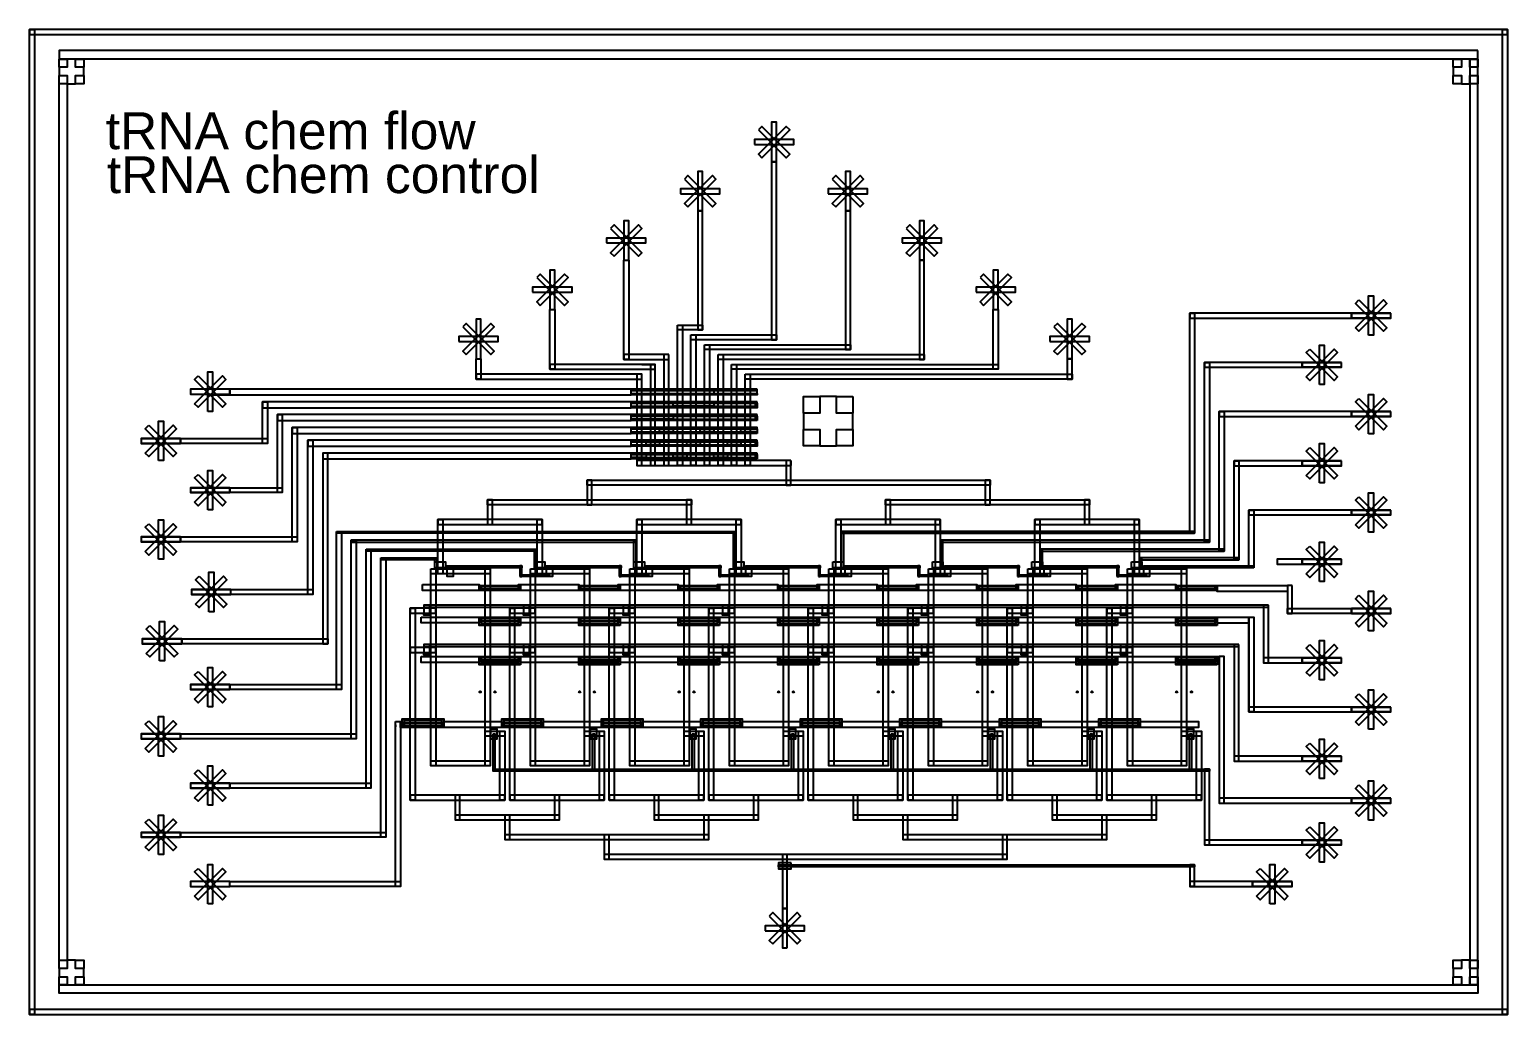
# Model space of a CAD drawing. Header units: millimetres. Extents: x -31993 to 32007, y -21958 to 22042.
# Drawn here: x 2007 to 32007, y 2042 to 22042 of the extents above; entities that cross this region are included whole.
import ezdxf

# ---------------------------------------------------------------- set-up
doc = ezdxf.new("R2010")
doc.units = ezdxf.units.MM
doc.layers.add('Control', color=1, linetype='Continuous')
doc.layers.add('flow', color=150, linetype='Continuous')
doc.styles.get("Standard").update_dxf_attribs({"font": 'arial.ttf'})

msp = doc.modelspace()

# ---------------------------------------------------------------- linework, layer by layer
at = {"layer": 'Control'}
for p, q in [((2007, 22042), (2107, 22042)), ((32007, 22042), (32007, 21942)), ((28840, 16184), (28840, 16284)), ((28840, 16184), (28840, 16284)), ((28840, 16184), (28840, 16284)), ((28840, 16284), (29640, 16284)), ((29640, 16184), (28840, 16184)), ((27840, 15184), (27840, 15284)), ((27840, 15184), (27840, 15284)), ((27840, 15184), (27840, 15284)), ((27840, 15284), (28640, 15284)), ((28640, 15184), (27840, 15184)), ((6074, 14739), (6074, 14639)), ((28840, 14184), (28840, 14284)), ((28840, 14184), (28840, 14284)), ((28840, 14184), (28840, 14284)), ((28840, 14284), (29640, 14284)), ((29640, 14184), (28840, 14184)), ((4274, 13739), (5074, 13739)), ((5074, 13639), (4274, 13639)), ((5074, 13739), (5074, 13639)), ((5074, 13739), (5074, 13639)), ((27840, 13184), (27840, 13284)), ((27840, 13184), (27840, 13284)), ((27840, 13184), (27840, 13284)), ((27840, 13284), (28640, 13284)), ((28640, 13184), (27840, 13184)), ((5274, 12739), (6074, 12739)), ((6074, 12639), (5274, 12639)), ((6074, 12739), (6074, 12639)), ((6074, 12739), (6074, 12639)), ((28840, 12184), (28840, 12284)), ((28840, 12184), (28840, 12284)), ((28840, 12184), (28840, 12284)), ((28840, 12284), (29640, 12284)), ((29640, 12184), (28840, 12184)), ((4274, 11739), (5074, 11739)), ((5074, 11739), (5074, 11639)), ((5074, 11739), (5074, 11639)), ((5074, 11639), (4274, 11639)), ((27840, 11284), (27840, 11184)), ((27840, 11184), (27840, 11284)), ((27840, 11284), (28640, 11284)), ((28640, 11184), (27840, 11184)), ((5296, 10671), (6096, 10671)), ((6096, 10571), (5296, 10571)), ((28840, 10184), (28840, 10284)), ((28840, 10184), (28840, 10284)), ((28840, 10184), (28840, 10284)), ((28840, 10284), (29640, 10284)), ((26758, 9987), (26758, 8184)), ((29640, 10184), (28840, 10184)), ((4296, 9671), (5096, 9671)), ((5096, 9671), (5096, 9571)), ((5096, 9671), (5096, 9571)), ((29290, 9834), (29190, 9834)), ((5096, 9571), (4296, 9571)), ((26158, 9187), (26158, 6334)), ((27840, 9184), (27840, 9284)), ((27840, 9184), (27840, 9284)), ((27840, 9184), (27840, 9284)), ((27840, 9284), (28640, 9284)), ((28640, 9184), (27840, 9184)), ((5274, 8739), (6074, 8739)), ((6074, 8739), (6074, 8639)), ((6074, 8739), (6074, 8639)), ((6074, 8739), (6074, 8639)), ((6074, 8639), (5274, 8639)), ((26758, 8184), (27440, 8184)), ((27440, 8284), (26858, 8284)), ((28840, 8284), (27440, 8284)), ((27440, 8184), (28840, 8184)), ((28840, 8184), (28840, 8284)), ((28840, 8184), (28840, 8284)), ((28840, 8184), (28840, 8284)), ((28840, 8284), (29640, 8284)), ((29640, 8184), (28840, 8184)), ((9437, 7922), (9437, 7882)), ((9537, 7952), (9537, 7912)), ((4274, 7739), (5074, 7739)), ((5074, 7639), (4274, 7639)), ((5074, 7739), (5074, 7639)), ((5074, 7739), (5074, 7639)), ((5074, 7739), (5074, 7639)), ((11494, 7631), (11374, 7631)), ((15475, 7742), (15495, 7742)), ((27840, 7184), (27840, 7284)), ((27840, 7184), (27840, 7284)), ((27840, 7184), (27840, 7284)), ((27840, 7284), (28640, 7284)), ((28640, 7184), (27840, 7184)), ((5274, 6739), (6074, 6739)), ((6074, 6639), (5274, 6639)), ((6074, 6639), (6074, 6739)), ((6074, 6739), (6074, 6639)), ((26158, 6334), (27440, 6334)), ((27440, 6434), (26258, 6434)), ((28840, 6434), (27440, 6434)), ((27440, 6334), (28840, 6334)), ((28840, 6334), (28840, 6434)), ((28840, 6334), (28840, 6434)), ((28840, 6434), (29640, 6434)), ((29640, 6334), (28840, 6334)), ((4274, 5739), (5074, 5739)), ((5074, 5739), (5074, 5639)), ((5074, 5739), (5074, 5639)), ((5074, 5739), (5074, 5639)), ((5074, 5639), (4274, 5639)), ((27840, 5484), (27840, 5584)), ((27840, 5484), (27840, 5584)), ((27840, 5484), (27840, 5584)), ((27840, 5584), (28640, 5584)), ((28640, 5484), (27840, 5484)), ((6074, 4639), (6074, 4739)), ((25658, 4639), (25558, 4639)), ((26834, 4639), (26834, 4739)), ((26834, 4639), (26834, 4739)), ((26834, 4639), (26834, 4739)), ((26834, 4739), (27634, 4739)), ((27634, 4639), (26834, 4639)), ((2007, 2042), (2007, 2142)), ((32007, 2042), (31907, 2042))]:
    msp.add_line(p, q, dxfattribs=at)
for points in [[(2107, 2042), (2007, 2042), (2007, 22042), (2107, 22042)], [(2007, 21942), (32007, 21942), (32007, 22042), (2007, 22042)], [(31907, 22042), (32007, 22042), (32007, 2042), (31907, 2042)], [(2774, 21442), (2774, 21275), (2607, 21275), (2607, 21108), (2774, 21108), (2774, 20942), (2941, 20942), (2941, 21108), (3107, 21108), (3107, 21275), (2941, 21275), (2941, 21442)], [(31407, 21275), (31241, 21275), (31241, 21442), (31074, 21442), (31074, 21275), (30907, 21275), (30907, 21108), (31074, 21108), (31074, 20942), (31241, 20942), (31241, 21108), (31407, 21108)], [(28922, 15987), (29488, 16553), (29558, 16482), (28993, 15916)], [(28993, 16553), (29558, 15987), (29488, 15916), (28922, 16482)], [(29190, 15834), (29190, 16634), (29290, 16634), (29290, 15834)], [(28840, 16284), (25558, 16284), (25558, 16184), (28840, 16184)], [(25558, 16284), (25658, 16284), (25658, 11812), (25558, 11812)], [(29640, 16284), (28840, 16284), (28840, 16184), (29640, 16184)], [(28190, 14834), (28190, 15634), (28290, 15634), (28290, 14834)], [(27922, 14987), (28488, 15553), (28558, 15482), (27993, 14916)], [(27993, 15553), (28558, 14987), (28488, 14916), (27922, 15482)], [(5356, 14442), (5921, 15007), (5992, 14937), (5427, 14371)], [(5427, 15007), (5992, 14442), (5921, 14371), (5356, 14937)], [(5624, 14289), (5624, 15089), (5724, 15089), (5724, 14289)], [(27840, 15284), (25858, 15284), (25858, 15184), (27840, 15184)], [(25858, 15284), (25958, 15284), (25958, 11632), (25858, 11632)], [(28640, 15284), (27840, 15284), (27840, 15184), (28640, 15184)], [(6074, 14739), (5274, 14739), (5274, 14639), (6074, 14639)], [(14222, 14742), (5724, 14742), (5724, 14622), (14222, 14622)], [(16774, 14742), (14222, 14742), (14222, 14712), (16774, 14712)], [(16774, 14712), (15897, 14712), (15897, 14652), (16774, 14652)], [(6737, 14482), (6837, 14482), (6837, 13639), (6737, 13639)], [(14222, 14482), (6737, 14482), (6737, 14362), (14222, 14362)], [(14222, 14652), (16774, 14652), (16774, 14622), (14222, 14622)], [(16774, 14482), (14222, 14482), (14222, 14452), (16774, 14452)], [(15072, 14452), (15897, 14452), (15897, 14392), (15072, 14392)], [(16744, 14452), (16774, 14452), (16774, 14392), (16744, 14392)], [(18385, 13589), (18385, 13922), (18718, 13922), (18718, 14255), (18385, 14255), (18385, 14589), (18051, 14589), (18051, 14255), (17718, 14255), (17718, 13922), (18051, 13922), (18051, 13589)], [(28922, 13987), (29488, 14553), (29558, 14482), (28993, 13916)], [(28993, 14553), (29558, 13987), (29488, 13916), (28922, 14482)], [(29190, 13834), (29190, 14634), (29290, 14634), (29290, 13834)], [(7037, 14222), (7137, 14222), (7137, 12639), (7037, 12639)], [(14222, 14222), (7037, 14222), (7037, 14102), (14222, 14102)], [(14222, 14392), (16774, 14392), (16774, 14362), (14222, 14362)], [(16774, 14222), (14222, 14222), (14222, 14192), (16774, 14192)], [(14222, 14192), (15072, 14192), (15072, 14132), (14222, 14132)], [(16774, 14102), (14222, 14102), (14222, 14132), (16774, 14132)], [(16744, 14192), (16774, 14192), (16774, 14132), (16744, 14132)], [(28840, 14284), (26158, 14284), (26158, 14184), (28840, 14184)], [(26158, 14284), (26258, 14284), (26258, 11452), (26158, 11452)], [(29640, 14284), (28840, 14284), (28840, 14184), (29640, 14184)], [(4356, 13442), (4921, 14007), (4992, 13937), (4427, 13371)], [(4427, 14007), (4992, 13442), (4921, 13371), (4356, 13937)], [(4624, 13289), (4624, 14089), (4724, 14089), (4724, 13289)], [(7337, 13962), (7437, 13962), (7437, 11639), (7337, 11639)], [(14222, 13962), (7337, 13962), (7337, 13842), (14222, 13842)], [(14222, 13932), (16774, 13932), (16774, 13962), (14222, 13962)], [(16774, 13842), (14222, 13842), (14222, 13872), (16774, 13872)], [(14797, 13932), (15072, 13932), (15072, 13872), (14797, 13872)], [(15622, 13932), (15897, 13932), (15897, 13872), (15622, 13872)], [(16447, 13932), (16774, 13932), (16774, 13872), (16447, 13872)], [(5074, 13739), (4274, 13739), (4274, 13639), (5074, 13639)], [(5074, 13739), (6837, 13739), (6837, 13639), (5074, 13639)], [(7659, 13702), (7759, 13702), (7759, 10571), (7659, 10571)], [(14222, 13702), (7659, 13702), (7659, 13582), (14222, 13582)], [(16774, 13702), (14222, 13702), (14222, 13672), (16774, 13672)], [(14222, 13612), (16774, 13612), (16774, 13582), (14222, 13582)], [(14522, 13672), (14797, 13672), (14797, 13612), (14522, 13612)], [(15347, 13672), (15622, 13672), (15622, 13612), (15347, 13612)], [(16172, 13672), (16447, 13672), (16447, 13612), (16172, 13612)], [(16744, 13672), (16774, 13672), (16774, 13612), (16744, 13612)], [(27922, 12987), (28488, 13553), (28558, 13482), (27993, 12916)], [(27993, 13553), (28558, 12987), (28488, 12916), (27922, 13482)], [(28190, 12834), (28190, 13634), (28290, 13634), (28290, 12834)], [(8059, 13442), (7959, 13442), (7959, 9571), (8059, 9571)], [(14222, 13442), (7959, 13442), (7959, 13322), (14222, 13322)], [(16774, 13442), (14222, 13442), (14222, 13412), (16774, 13412)], [(14222, 13412), (14522, 13412), (14522, 13352), (14222, 13352)], [(16774, 13322), (14222, 13322), (14222, 13352), (16774, 13352)], [(15072, 13412), (15347, 13412), (15347, 13352), (15072, 13352)], [(15897, 13412), (16172, 13412), (16172, 13352), (15897, 13352)], [(16744, 13412), (16774, 13412), (16774, 13352), (16744, 13352)], [(27840, 13284), (26458, 13284), (26458, 13184), (27840, 13184)], [(26458, 13284), (26558, 13284), (26558, 11272), (26458, 11272)], [(28640, 13284), (27840, 13284), (27840, 13184), (28640, 13184)], [(5356, 12442), (5921, 13007), (5992, 12937), (5427, 12371)], [(5427, 13007), (5992, 12442), (5921, 12371), (5356, 12937)], [(5624, 12289), (5624, 13089), (5724, 13089), (5724, 12289)], [(6074, 12739), (5274, 12739), (5274, 12639), (6074, 12639)], [(6074, 12739), (7137, 12739), (7137, 12639), (6074, 12639)], [(29190, 11834), (29190, 12634), (29290, 12634), (29290, 11834)], [(28922, 11987), (29488, 12553), (29558, 12482), (28993, 11916)], [(28993, 12553), (29558, 11987), (29488, 11916), (28922, 12482)], [(4356, 11442), (4921, 12007), (4992, 11937), (4427, 11371)], [(4427, 12007), (4992, 11442), (4921, 11371), (4356, 11937)], [(4624, 11289), (4624, 12089), (4724, 12089), (4724, 11289)], [(28840, 12284), (26758, 12284), (26758, 12184), (28840, 12184)], [(26858, 11112), (26758, 11112), (26758, 12284), (26858, 12284)], [(29640, 12284), (28840, 12284), (28840, 12184), (29640, 12184)], [(5074, 11739), (4274, 11739), (4274, 11639), (5074, 11639)], [(5074, 11739), (7437, 11739), (7437, 11639), (5074, 11639)], [(8237, 11852), (16334, 11852), (16334, 11812), (8237, 11812)], [(8237, 11852), (8337, 11852), (8337, 8639), (8237, 8639)], [(16294, 11852), (16334, 11852), (16334, 11112), (16294, 11112)], [(18529, 11112), (18489, 11112), (18489, 11852), (18529, 11852)], [(25658, 11852), (18494, 11852), (18494, 11812), (25658, 11812)], [(14314, 11672), (8537, 11672), (8537, 11632), (14314, 11632)], [(8637, 7639), (8537, 7639), (8537, 11672), (8637, 11672)], [(8837, 11492), (12294, 11492), (12294, 11452), (8837, 11452)], [(8837, 11492), (8937, 11492), (8937, 6639), (8837, 6639)], [(12254, 11492), (12294, 11492), (12294, 11112), (12254, 11112)], [(14274, 11672), (14314, 11672), (14314, 11112), (14274, 11112)], [(20509, 11112), (20549, 11112), (20549, 11672), (20509, 11672)], [(25958, 11672), (20514, 11672), (20514, 11632), (25958, 11632)], [(22569, 11492), (22529, 11492), (22529, 11112), (22569, 11112)], [(26258, 11492), (22534, 11492), (22534, 11452), (26258, 11452)], [(27922, 10987), (28488, 11553), (28558, 11482), (27993, 10916)], [(27993, 11553), (28558, 10987), (28488, 10916), (27922, 11482)], [(28190, 10834), (28190, 11634), (28290, 11634), (28290, 10834)], [(9137, 11312), (10274, 11312), (10274, 11272), (9137, 11272)], [(9137, 11312), (9237, 11312), (9237, 5639), (9137, 5639)], [(10234, 11312), (10274, 11312), (10274, 11112), (10234, 11112)], [(10234, 11232), (10449, 11232), (10449, 11112), (10234, 11112)], [(10484, 11152), (10604, 11152), (10604, 10932), (10484, 10932)], [(11999, 11112), (10484, 11112), (10484, 11152), (11999, 11152)], [(11959, 10932), (11999, 10932), (11999, 11152), (11959, 11152)], [(12254, 11232), (12469, 11232), (12469, 11112), (12254, 11112)], [(12504, 11152), (12624, 11152), (12624, 10932), (12504, 10932)], [(14019, 11112), (12504, 11112), (12504, 11152), (14019, 11152)], [(13979, 10932), (14019, 10932), (14019, 11152), (13979, 11152)], [(14274, 11232), (14489, 11232), (14489, 11112), (14274, 11112)], [(14524, 11152), (14644, 11152), (14644, 10932), (14524, 10932)], [(16039, 11112), (14524, 11112), (14524, 11152), (16039, 11152)], [(15999, 10932), (16039, 10932), (16039, 11152), (15999, 11152)], [(16294, 11232), (16509, 11232), (16509, 11112), (16294, 11112)], [(16544, 11152), (16664, 11152), (16664, 10932), (16544, 10932)], [(18059, 11112), (16544, 11112), (16544, 11152), (18059, 11152)], [(18019, 10932), (18059, 10932), (18059, 11152), (18019, 11152)], [(18314, 11232), (18529, 11232), (18529, 11112), (18314, 11112)], [(18564, 11152), (18684, 11152), (18684, 10932), (18564, 10932)], [(20079, 11112), (18564, 11112), (18564, 11152), (20079, 11152)], [(20039, 10932), (20079, 10932), (20079, 11152), (20039, 11152)], [(20334, 11232), (20549, 11232), (20549, 11112), (20334, 11112)], [(20584, 11152), (20704, 11152), (20704, 10932), (20584, 10932)], [(22099, 11112), (20584, 11112), (20584, 11152), (22099, 11152)], [(22059, 10932), (22099, 10932), (22099, 11152), (22059, 11152)], [(22354, 11232), (22569, 11232), (22569, 11112), (22354, 11112)], [(22604, 11152), (22724, 11152), (22724, 10932), (22604, 10932)], [(24119, 11112), (22604, 11112), (22604, 11152), (24119, 11152)], [(24079, 10932), (24119, 10932), (24119, 11152), (24079, 11152)], [(24374, 11232), (24589, 11232), (24589, 11112), (24374, 11112)], [(24589, 11312), (24549, 11312), (24549, 11112), (24589, 11112)], [(26558, 11312), (24554, 11312), (24554, 11272), (26558, 11272)], [(24624, 11152), (24744, 11152), (24744, 10932), (24624, 10932)], [(26858, 11112), (24624, 11112), (24624, 11152), (26858, 11152)], [(27840, 11284), (27335, 11284), (27335, 11184), (27840, 11184)], [(28640, 11284), (27840, 11284), (27840, 11184), (28640, 11184)], [(5377, 10374), (5943, 10940), (6014, 10869), (5448, 10303)], [(5448, 10940), (6014, 10374), (5943, 10303), (5377, 10869)], [(5646, 10221), (5646, 11021), (5746, 11021), (5746, 10221)], [(12554, 10932), (11999, 10932), (11999, 10972), (12554, 10972)], [(14574, 10932), (14019, 10932), (14019, 10972), (14574, 10972)], [(16594, 10932), (16039, 10932), (16039, 10972), (16594, 10972)], [(18614, 10932), (18059, 10932), (18059, 10972), (18614, 10972)], [(20634, 10932), (20079, 10932), (20079, 10972), (20634, 10972)], [(22654, 10932), (22099, 10932), (22099, 10972), (22654, 10972)], [(24674, 10932), (24119, 10932), (24119, 10972), (24674, 10972)], [(6096, 10671), (5296, 10671), (5296, 10571), (6096, 10571)], [(6096, 10671), (7759, 10671), (7759, 10571), (6096, 10571)], [(9985, 10772), (11134, 10772), (11134, 10652), (9985, 10652)], [(11174, 10652), (11134, 10652), (11134, 10751), (11174, 10751)], [(11174, 10752), (11934, 10752), (11934, 10722), (11174, 10722)], [(11174, 10682), (11934, 10682), (11934, 10652), (11174, 10652)], [(11974, 10652), (11934, 10652), (11934, 10772), (11974, 10772)], [(11974, 10772), (13154, 10772), (13154, 10652), (11974, 10652)], [(13194, 10652), (13154, 10652), (13154, 10751), (13194, 10751)], [(13194, 10752), (13954, 10752), (13954, 10722), (13194, 10722)], [(13194, 10682), (13954, 10682), (13954, 10652), (13194, 10652)], [(13994, 10652), (13954, 10652), (13954, 10772), (13994, 10772)], [(13994, 10772), (15174, 10772), (15174, 10652), (13994, 10652)], [(15214, 10652), (15174, 10652), (15174, 10751), (15214, 10751)], [(15214, 10752), (15974, 10752), (15974, 10722), (15214, 10722)], [(15214, 10682), (15974, 10682), (15974, 10652), (15214, 10652)], [(16014, 10652), (15974, 10652), (15974, 10772), (16014, 10772)], [(16014, 10772), (17194, 10772), (17194, 10652), (16014, 10652)], [(17234, 10652), (17194, 10652), (17194, 10751), (17234, 10751)], [(17234, 10752), (17994, 10752), (17994, 10722), (17234, 10722)], [(17234, 10682), (17994, 10682), (17994, 10652), (17234, 10652)], [(18034, 10652), (17994, 10652), (17994, 10772), (18034, 10772)], [(18034, 10772), (19214, 10772), (19214, 10652), (18034, 10652)], [(19254, 10652), (19214, 10652), (19214, 10751), (19254, 10751)], [(19254, 10752), (20014, 10752), (20014, 10722), (19254, 10722)], [(19254, 10682), (20014, 10682), (20014, 10652), (19254, 10652)], [(20054, 10652), (20014, 10652), (20014, 10772), (20054, 10772)], [(20054, 10772), (21234, 10772), (21234, 10652), (20054, 10652)], [(21274, 10652), (21234, 10652), (21234, 10751), (21274, 10751)], [(21274, 10752), (22034, 10752), (22034, 10722), (21274, 10722)], [(21274, 10682), (22034, 10682), (22034, 10652), (21274, 10652)], [(22074, 10652), (22034, 10652), (22034, 10772), (22074, 10772)], [(22074, 10772), (23254, 10772), (23254, 10652), (22074, 10652)], [(23294, 10652), (23254, 10652), (23254, 10751), (23294, 10751)], [(23294, 10752), (24054, 10752), (24054, 10722), (23294, 10722)], [(23294, 10682), (24054, 10682), (24054, 10652), (23294, 10652)], [(24094, 10652), (24054, 10652), (24054, 10772), (24094, 10772)], [(24094, 10772), (25274, 10772), (25274, 10652), (24094, 10652)], [(25314, 10652), (25274, 10652), (25274, 10753), (25314, 10753)], [(25314, 10752), (26074, 10752), (26074, 10722), (25314, 10722)], [(25314, 10682), (26074, 10682), (26074, 10652), (25314, 10652)], [(26114, 10652), (26074, 10652), (26074, 10752), (26114, 10752)], [(26114, 10752), (27540, 10752), (27540, 10632), (26114, 10632)], [(27640, 10752), (27540, 10752), (27540, 10184), (27640, 10184)], [(28922, 9987), (29488, 10553), (29558, 10482), (28993, 9916)], [(28993, 10553), (29558, 9987), (29488, 9916), (28922, 10482)], [(29190, 9834), (29190, 10634), (29290, 10634), (29290, 9834)], [(27158, 10352), (10014, 10352), (10014, 10312), (27158, 10312)], [(10014, 10162), (10134, 10162), (10134, 10352), (10014, 10352)], [(12034, 10162), (12154, 10162), (12154, 10352), (12034, 10352)], [(14054, 10162), (14174, 10162), (14174, 10352), (14054, 10352)], [(16074, 10162), (16194, 10162), (16194, 10352), (16074, 10352)], [(18094, 10162), (18214, 10162), (18214, 10352), (18094, 10352)], [(20114, 10162), (20234, 10162), (20234, 10352), (20114, 10352)], [(22134, 10162), (22254, 10162), (22254, 10352), (22134, 10352)], [(24154, 10162), (24274, 10162), (24274, 10352), (24154, 10352)], [(27158, 10352), (27058, 10352), (27058, 9184), (27158, 9184)], [(28840, 10184), (27540, 10184), (27540, 10284), (28840, 10284)], [(29640, 10284), (28840, 10284), (28840, 10184), (29640, 10184)], [(4377, 9374), (4943, 9940), (5014, 9869), (4448, 9303)], [(4448, 9940), (5014, 9374), (4943, 9303), (4377, 9869)], [(4646, 9221), (4646, 10021), (4746, 10021), (4746, 9221)], [(9954, 10112), (11134, 10112), (11134, 9992), (9954, 9992)], [(10014, 10162), (10134, 10162), (10134, 10147), (10014, 10147)], [(11174, 9942), (11134, 9942), (11134, 10112), (11174, 10112)], [(11174, 10112), (11934, 10112), (11934, 10082), (11174, 10082)], [(11174, 10042), (11934, 10042), (11934, 10012), (11174, 10012)], [(11174, 9972), (11934, 9972), (11934, 9942), (11174, 9942)], [(11974, 9942), (11934, 9942), (11934, 10112), (11974, 10112)], [(11974, 10112), (13154, 10112), (13154, 9992), (11974, 9992)], [(12034, 10162), (12154, 10162), (12154, 10147), (12034, 10147)], [(13194, 9942), (13154, 9942), (13154, 10112), (13194, 10112)], [(13194, 10112), (13954, 10112), (13954, 10082), (13194, 10082)], [(13194, 10042), (13954, 10042), (13954, 10012), (13194, 10012)], [(13194, 9972), (13954, 9972), (13954, 9942), (13194, 9942)], [(13994, 9942), (13954, 9942), (13954, 10112), (13994, 10112)], [(13994, 10112), (15174, 10112), (15174, 9992), (13994, 9992)], [(14054, 10162), (14174, 10162), (14174, 10147), (14054, 10147)], [(15214, 9942), (15174, 9942), (15174, 10112), (15214, 10112)], [(15214, 10112), (15974, 10112), (15974, 10082), (15214, 10082)], [(15214, 10042), (15974, 10042), (15974, 10012), (15214, 10012)], [(15214, 9972), (15974, 9972), (15974, 9942), (15214, 9942)], [(16014, 9942), (15974, 9942), (15974, 10112), (16014, 10112)], [(16014, 10112), (17194, 10112), (17194, 9992), (16014, 9992)], [(16074, 10162), (16194, 10162), (16194, 10147), (16074, 10147)], [(17234, 9942), (17194, 9942), (17194, 10112), (17234, 10112)], [(17234, 10112), (17994, 10112), (17994, 10082), (17234, 10082)], [(17234, 10042), (17994, 10042), (17994, 10012), (17234, 10012)], [(17234, 9972), (17994, 9972), (17994, 9942), (17234, 9942)], [(18034, 9942), (17994, 9942), (17994, 10112), (18034, 10112)], [(18034, 10112), (19214, 10112), (19214, 9992), (18034, 9992)], [(18094, 10162), (18214, 10162), (18214, 10147), (18094, 10147)], [(19254, 9942), (19214, 9942), (19214, 10112), (19254, 10112)], [(19254, 10112), (20014, 10112), (20014, 10082), (19254, 10082)], [(19254, 10042), (20014, 10042), (20014, 10012), (19254, 10012)], [(19254, 9972), (20014, 9972), (20014, 9942), (19254, 9942)], [(20054, 9942), (20014, 9942), (20014, 10112), (20054, 10112)], [(20054, 10112), (21234, 10112), (21234, 9992), (20054, 9992)], [(20114, 10162), (20234, 10162), (20234, 10147), (20114, 10147)], [(21274, 9942), (21234, 9942), (21234, 10112), (21274, 10112)], [(21274, 10112), (22034, 10112), (22034, 10082), (21274, 10082)], [(21274, 10042), (22034, 10042), (22034, 10012), (21274, 10012)], [(21274, 9972), (22034, 9972), (22034, 9942), (21274, 9942)], [(22074, 9942), (22034, 9942), (22034, 10112), (22074, 10112)], [(22074, 10112), (23254, 10112), (23254, 9992), (22074, 9992)], [(22134, 10162), (22254, 10162), (22254, 10147), (22134, 10147)], [(23294, 9942), (23254, 9942), (23254, 10112), (23294, 10112)], [(23294, 10112), (24054, 10112), (24054, 10082), (23294, 10082)], [(23294, 10042), (24054, 10042), (24054, 10012), (23294, 10012)], [(23294, 9972), (24054, 9972), (24054, 9942), (23294, 9942)], [(24094, 9942), (24054, 9942), (24054, 10112), (24094, 10112)], [(24094, 10112), (25274, 10112), (25274, 9992), (24094, 9992)], [(24154, 10162), (24274, 10162), (24274, 10147), (24154, 10147)], [(25314, 9942), (25274, 9942), (25274, 10112), (25314, 10112)], [(25314, 10112), (26074, 10112), (26074, 10082), (25314, 10082)], [(25314, 10042), (26074, 10042), (26074, 10012), (25314, 10012)], [(25314, 9972), (26074, 9972), (26074, 9942), (25314, 9942)], [(26114, 9942), (26074, 9942), (26074, 10112), (26114, 10112)], [(26114, 10112), (26758, 10112), (26758, 9987), (26114, 9987)], [(26758, 10112), (26858, 10112), (26858, 8184), (26758, 8184)], [(5096, 9671), (4296, 9671), (4296, 9571), (5096, 9571)], [(5096, 9671), (8059, 9671), (8059, 9571), (5096, 9571)], [(28190, 8834), (28190, 9634), (28290, 9634), (28290, 8834)], [(9954, 9312), (11134, 9312), (11134, 9192), (9954, 9192)], [(26558, 9552), (10014, 9552), (10014, 9512), (26558, 9512)], [(10014, 9362), (10134, 9362), (10134, 9552), (10014, 9552)], [(10014, 9362), (10134, 9362), (10134, 9347), (10014, 9347)], [(11174, 9142), (11134, 9142), (11134, 9312), (11174, 9312)], [(11174, 9312), (11934, 9312), (11934, 9282), (11174, 9282)], [(11974, 9142), (11934, 9142), (11934, 9312), (11974, 9312)], [(11974, 9312), (13154, 9312), (13154, 9192), (11974, 9192)], [(12034, 9362), (12154, 9362), (12154, 9552), (12034, 9552)], [(12034, 9362), (12154, 9362), (12154, 9347), (12034, 9347)], [(13194, 9142), (13154, 9142), (13154, 9312), (13194, 9312)], [(13194, 9312), (13954, 9312), (13954, 9282), (13194, 9282)], [(13994, 9142), (13954, 9142), (13954, 9312), (13994, 9312)], [(13994, 9312), (15174, 9312), (15174, 9192), (13994, 9192)], [(14054, 9362), (14174, 9362), (14174, 9552), (14054, 9552)], [(14054, 9362), (14174, 9362), (14174, 9347), (14054, 9347)], [(15214, 9142), (15174, 9142), (15174, 9312), (15214, 9312)], [(15214, 9312), (15974, 9312), (15974, 9282), (15214, 9282)], [(16014, 9142), (15974, 9142), (15974, 9312), (16014, 9312)], [(16014, 9312), (17194, 9312), (17194, 9192), (16014, 9192)], [(16074, 9362), (16194, 9362), (16194, 9552), (16074, 9552)], [(16074, 9362), (16194, 9362), (16194, 9347), (16074, 9347)], [(17234, 9142), (17194, 9142), (17194, 9312), (17234, 9312)], [(17234, 9312), (17994, 9312), (17994, 9282), (17234, 9282)], [(18034, 9142), (17994, 9142), (17994, 9312), (18034, 9312)], [(18034, 9312), (19214, 9312), (19214, 9192), (18034, 9192)], [(18094, 9362), (18214, 9362), (18214, 9552), (18094, 9552)], [(18094, 9362), (18214, 9362), (18214, 9347), (18094, 9347)], [(19254, 9142), (19214, 9142), (19214, 9312), (19254, 9312)], [(19254, 9312), (20014, 9312), (20014, 9282), (19254, 9282)], [(20054, 9142), (20014, 9142), (20014, 9312), (20054, 9312)], [(20054, 9312), (21234, 9312), (21234, 9192), (20054, 9192)], [(20114, 9362), (20234, 9362), (20234, 9552), (20114, 9552)], [(20114, 9362), (20234, 9362), (20234, 9347), (20114, 9347)], [(21274, 9142), (21234, 9142), (21234, 9312), (21274, 9312)], [(21274, 9312), (22034, 9312), (22034, 9282), (21274, 9282)], [(22074, 9142), (22034, 9142), (22034, 9312), (22074, 9312)], [(22074, 9312), (23254, 9312), (23254, 9192), (22074, 9192)], [(22134, 9362), (22254, 9362), (22254, 9552), (22134, 9552)], [(22134, 9362), (22254, 9362), (22254, 9347), (22134, 9347)], [(23294, 9142), (23254, 9142), (23254, 9312), (23294, 9312)], [(23294, 9312), (24054, 9312), (24054, 9282), (23294, 9282)], [(24094, 9142), (24054, 9142), (24054, 9312), (24094, 9312)], [(24094, 9312), (25274, 9312), (25274, 9192), (24094, 9192)], [(24154, 9362), (24274, 9362), (24274, 9552), (24154, 9552)], [(24154, 9362), (24274, 9362), (24274, 9347), (24154, 9347)], [(25314, 9142), (25274, 9142), (25274, 9312), (25314, 9312)], [(25314, 9312), (26074, 9312), (26074, 9282), (25314, 9282)], [(26114, 9142), (26074, 9142), (26074, 9312), (26114, 9312)], [(26114, 9312), (26158, 9312), (26158, 9187), (26114, 9187)], [(26158, 6334), (26258, 6334), (26258, 9312), (26158, 9312)], [(26558, 9552), (26458, 9552), (26458, 7184), (26558, 7184)], [(27922, 8987), (28488, 9553), (28558, 9482), (27993, 8916)], [(27993, 9553), (28558, 8987), (28488, 8916), (27922, 9482)], [(5356, 8442), (5921, 9007), (5992, 8937), (5427, 8371)], [(5427, 9007), (5992, 8442), (5921, 8371), (5356, 8937)], [(5624, 8289), (5624, 9089), (5724, 9089), (5724, 8289)], [(11174, 9242), (11934, 9242), (11934, 9212), (11174, 9212)], [(11174, 9172), (11934, 9172), (11934, 9142), (11174, 9142)], [(13194, 9242), (13954, 9242), (13954, 9212), (13194, 9212)], [(13194, 9172), (13954, 9172), (13954, 9142), (13194, 9142)], [(15214, 9242), (15974, 9242), (15974, 9212), (15214, 9212)], [(15214, 9172), (15974, 9172), (15974, 9142), (15214, 9142)], [(17234, 9242), (17994, 9242), (17994, 9212), (17234, 9212)], [(17234, 9172), (17994, 9172), (17994, 9142), (17234, 9142)], [(19254, 9242), (20014, 9242), (20014, 9212), (19254, 9212)], [(19254, 9172), (20014, 9172), (20014, 9142), (19254, 9142)], [(21274, 9242), (22034, 9242), (22034, 9212), (21274, 9212)], [(21274, 9172), (22034, 9172), (22034, 9142), (21274, 9142)], [(23294, 9242), (24054, 9242), (24054, 9212), (23294, 9212)], [(23294, 9172), (24054, 9172), (24054, 9142), (23294, 9142)], [(25314, 9242), (26074, 9242), (26074, 9212), (25314, 9212)], [(25314, 9172), (26074, 9172), (26074, 9142), (25314, 9142)], [(27058, 9184), (27840, 9184), (27840, 9284), (27058, 9284)], [(28640, 9284), (27840, 9284), (27840, 9184), (28640, 9184)], [(6074, 8739), (5274, 8739), (5274, 8639), (6074, 8639)], [(6074, 8739), (8337, 8739), (8337, 8639), (6074, 8639)], [(28922, 7987), (29488, 8553), (29558, 8482), (28993, 7916)], [(28993, 8553), (29558, 7987), (29488, 7916), (28922, 8482)], [(29190, 7834), (29190, 8634), (29290, 8634), (29290, 7834)], [(28840, 8284), (26758, 8284), (26758, 8184), (28840, 8184)], [(29640, 8284), (28840, 8284), (28840, 8184), (29640, 8184)], [(4356, 7442), (4921, 8007), (4992, 7937), (4427, 7371)], [(4427, 8007), (4992, 7442), (4921, 7371), (4356, 7937)], [(4624, 7289), (4624, 8089), (4724, 8089), (4724, 7289)], [(9437, 7992), (9537, 7992), (9537, 4639), (9437, 4639)], [(9537, 7992), (9574, 7992), (9574, 7872), (9537, 7872)], [(9614, 7872), (9574, 7872), (9574, 8042), (9614, 8042)], [(9614, 8042), (10374, 8042), (10374, 8012), (9614, 8012)], [(9614, 7972), (10374, 7972), (10374, 7942), (9614, 7942)], [(9614, 7902), (10374, 7902), (10374, 7872), (9614, 7872)], [(10414, 7872), (10374, 7872), (10374, 8042), (10414, 8042)], [(10414, 7992), (11594, 7992), (11594, 7872), (10414, 7872)], [(11374, 7843), (11494, 7843), (11494, 7631), (11374, 7631)], [(11634, 7872), (11594, 7872), (11594, 8042), (11634, 8042)], [(11634, 8042), (12394, 8042), (12394, 8012), (11634, 8012)], [(11634, 7972), (12394, 7972), (12394, 7942), (11634, 7942)], [(11634, 7902), (12394, 7902), (12394, 7872), (11634, 7872)], [(12434, 7872), (12394, 7872), (12394, 8042), (12434, 8042)], [(12434, 7992), (13614, 7992), (13614, 7872), (12434, 7872)], [(13394, 7843), (13514, 7843), (13514, 7631), (13394, 7631)], [(13654, 7872), (13614, 7872), (13614, 8042), (13654, 8042)], [(13654, 8042), (14414, 8042), (14414, 8012), (13654, 8012)], [(13654, 7972), (14414, 7972), (14414, 7942), (13654, 7942)], [(13654, 7902), (14414, 7902), (14414, 7872), (13654, 7872)], [(14454, 7872), (14414, 7872), (14414, 8042), (14454, 8042)], [(14454, 7992), (15634, 7992), (15634, 7872), (14454, 7872)], [(15414, 7843), (15534, 7843), (15534, 7631), (15414, 7631)], [(15674, 7872), (15634, 7872), (15634, 8042), (15674, 8042)], [(15674, 8042), (16434, 8042), (16434, 8012), (15674, 8012)], [(15674, 7972), (16434, 7972), (16434, 7942), (15674, 7942)], [(15674, 7902), (16434, 7902), (16434, 7872), (15674, 7872)], [(16474, 7872), (16434, 7872), (16434, 8042), (16474, 8042)], [(16474, 7992), (17654, 7992), (17654, 7872), (16474, 7872)], [(17434, 7843), (17554, 7843), (17554, 7631), (17434, 7631)], [(17694, 7872), (17654, 7872), (17654, 8042), (17694, 8042)], [(17694, 8042), (18454, 8042), (18454, 8012), (17694, 8012)], [(17694, 7972), (18454, 7972), (18454, 7942), (17694, 7942)], [(17694, 7902), (18454, 7902), (18454, 7872), (17694, 7872)], [(18494, 7872), (18454, 7872), (18454, 8042), (18494, 8042)], [(18494, 7992), (19674, 7992), (19674, 7872), (18494, 7872)], [(19454, 7843), (19574, 7843), (19574, 7631), (19454, 7631)], [(19714, 7872), (19674, 7872), (19674, 8042), (19714, 8042)], [(19714, 8042), (20474, 8042), (20474, 8012), (19714, 8012)], [(19714, 7972), (20474, 7972), (20474, 7942), (19714, 7942)], [(19714, 7902), (20474, 7902), (20474, 7872), (19714, 7872)], [(20514, 7872), (20474, 7872), (20474, 8042), (20514, 8042)], [(20514, 7992), (21694, 7992), (21694, 7872), (20514, 7872)], [(21474, 7843), (21594, 7843), (21594, 7631), (21474, 7631)], [(21734, 7872), (21694, 7872), (21694, 8042), (21734, 8042)], [(21734, 8042), (22494, 8042), (22494, 8012), (21734, 8012)], [(21734, 7972), (22494, 7972), (22494, 7942), (21734, 7942)], [(21734, 7902), (22494, 7902), (22494, 7872), (21734, 7872)], [(22534, 7872), (22494, 7872), (22494, 8042), (22534, 8042)], [(22534, 7992), (23714, 7992), (23714, 7872), (22534, 7872)], [(23494, 7843), (23614, 7843), (23614, 7631), (23494, 7631)], [(23754, 7872), (23714, 7872), (23714, 8042), (23754, 8042)], [(23754, 8042), (24514, 8042), (24514, 8012), (23754, 8012)], [(23754, 7972), (24514, 7972), (24514, 7942), (23754, 7942)], [(23754, 7902), (24514, 7902), (24514, 7872), (23754, 7872)], [(24554, 7872), (24514, 7872), (24514, 8042), (24554, 8042)], [(24554, 7992), (25734, 7992), (25734, 7872), (24554, 7872)], [(25514, 7843), (25634, 7843), (25634, 7631), (25514, 7631)], [(5074, 7739), (4274, 7739), (4274, 7639), (5074, 7639)], [(5074, 7739), (8637, 7739), (8637, 7639), (5074, 7639)], [(11415, 7742), (11455, 7742), (11455, 6983), (11415, 6983)], [(13435, 7742), (13475, 7742), (13475, 6983), (13435, 6983)], [(15455, 7742), (15495, 7742), (15495, 6983), (15455, 6983)], [(17475, 7742), (17515, 7742), (17515, 6983), (17475, 6983)], [(19495, 7742), (19535, 7742), (19535, 6983), (19495, 6983)], [(21515, 7742), (21555, 7742), (21555, 6983), (21515, 6983)], [(23535, 7742), (23575, 7742), (23575, 6983), (23535, 6983)], [(25555, 7742), (25595, 7742), (25595, 6983), (25555, 6983)], [(25555, 7742), (25595, 7742), (25595, 6983), (25555, 6983)], [(27922, 6987), (28488, 7553), (28558, 7482), (27993, 6916)], [(27993, 7553), (28558, 6987), (28488, 6916), (27922, 7482)], [(28190, 6834), (28190, 7634), (28290, 7634), (28290, 6834)], [(26458, 7184), (27840, 7184), (27840, 7284), (26458, 7284)], [(28640, 7284), (27840, 7284), (27840, 7184), (28640, 7184)], [(5356, 6442), (5921, 7007), (5992, 6937), (5427, 6371)], [(5427, 7007), (5992, 6442), (5921, 6371), (5356, 6937)], [(5624, 6289), (5624, 7089), (5724, 7089), (5724, 6289)], [(25958, 6983), (11415, 6983), (11415, 7023), (25958, 7023)], [(25858, 5484), (25958, 5484), (25958, 7023), (25858, 7023)], [(6074, 6739), (5274, 6739), (5274, 6639), (6074, 6639)], [(6074, 6739), (8937, 6739), (8937, 6639), (6074, 6639)], [(28922, 6137), (29488, 6703), (29558, 6632), (28993, 6066)], [(28993, 6703), (29558, 6137), (29488, 6066), (28922, 6632)], [(29190, 5984), (29190, 6784), (29290, 6784), (29290, 5984)], [(28840, 6434), (26158, 6434), (26158, 6334), (28840, 6334)], [(29640, 6434), (28840, 6434), (28840, 6334), (29640, 6334)], [(4356, 5442), (4921, 6007), (4992, 5937), (4427, 5371)], [(4427, 6007), (4992, 5442), (4921, 5371), (4356, 5937)], [(4624, 5289), (4624, 6089), (4724, 6089), (4724, 5289)], [(5074, 5739), (4274, 5739), (4274, 5639), (5074, 5639)], [(5074, 5739), (9237, 5739), (9237, 5639), (5074, 5639)], [(27922, 5287), (28488, 5853), (28558, 5782), (27993, 5216)], [(27993, 5853), (28558, 5287), (28488, 5216), (27922, 5782)], [(28190, 5134), (28190, 5934), (28290, 5934), (28290, 5134)], [(27840, 5584), (25858, 5584), (25858, 5484), (27840, 5484)], [(28640, 5584), (27840, 5584), (27840, 5484), (28640, 5484)], [(17469, 5122), (17209, 5122), (17209, 5002), (17469, 5002)], [(5356, 4442), (5921, 5007), (5992, 4937), (5427, 4371)], [(5427, 5007), (5992, 4442), (5921, 4371), (5356, 4937)], [(5624, 4289), (5624, 5089), (5724, 5089), (5724, 4289)], [(25658, 5042), (17209, 5042), (17209, 5082), (25658, 5082)], [(25558, 4639), (25658, 4639), (25658, 5082), (25558, 5082)], [(26916, 4442), (27482, 5007), (27552, 4937), (26987, 4371)], [(26987, 5007), (27552, 4442), (27482, 4371), (26916, 4937)], [(27184, 4289), (27184, 5089), (27284, 5089), (27284, 4289)], [(6074, 4739), (5274, 4739), (5274, 4639), (6074, 4639)], [(9537, 4639), (6074, 4639), (6074, 4739), (9537, 4739)], [(26834, 4739), (25558, 4739), (25558, 4639), (26834, 4639)], [(27634, 4739), (26834, 4739), (26834, 4639), (27634, 4639)], [(3107, 2975), (2941, 2975), (2941, 3142), (2774, 3142), (2774, 2975), (2607, 2975), (2607, 2808), (2774, 2808), (2774, 2642), (2941, 2642), (2941, 2808), (3107, 2808)], [(31074, 3142), (31074, 2975), (30907, 2975), (30907, 2808), (31074, 2808), (31074, 2642), (31241, 2642), (31241, 2808), (31407, 2808), (31407, 2975), (31241, 2975), (31241, 3142)], [(32007, 2142), (2007, 2142), (2007, 2042), (32007, 2042)]]:
    msp.add_lwpolyline(points, close=True, dxfattribs=at)
for points in [[(3107, 21108), (3107, 21108)], [(31074, 20942), (31074, 20942)], [(31407, 2808), (31407, 2808)], [(2774, 2642), (2774, 2642)]]:
    msp.add_lwpolyline(points, dxfattribs=at)
at = {"layer": 'flow'}
for p, q in [((14434, 15242), (14434, 15242)), ((14434, 15242), (14709, 15242)), ((17464, 13292), (17464, 13192))]:
    msp.add_line(p, q, dxfattribs=at)
for points in [[(31407, 21616), (2607, 21616), (2607, 21450), (31407, 21450)], [(2607, 21275), (2607, 21442), (2774, 21442), (2774, 21275)], [(2941, 21275), (2941, 21442), (3107, 21442), (3107, 21275)], [(30907, 21442), (31074, 21442), (31074, 21275), (30907, 21275)], [(31241, 21442), (31407, 21442), (31407, 21275), (31241, 21275)], [(31241, 2642), (31407, 2642), (31407, 21442), (31241, 21442)], [(2607, 20942), (2607, 21108), (2774, 21108), (2774, 20942)], [(2607, 21108), (2774, 21108), (2774, 2975), (2607, 2975)], [(2941, 20942), (2941, 21108), (3107, 21108), (3107, 20942)], [(30907, 21108), (31074, 21108), (31074, 20942), (30907, 20942)], [(31241, 21108), (31407, 21108), (31407, 20942), (31241, 20942)], [(17170, 19358), (17170, 20158), (17070, 20158), (17070, 19358)], [(16720, 19708), (17520, 19708), (17520, 19808), (16720, 19808)], [(16873, 19440), (17439, 20005), (17368, 20076), (16802, 19510)], [(16802, 20005), (17368, 19440), (17439, 19510), (16873, 20076)], [(17070, 15742), (17170, 15742), (17170, 19358), (17070, 19358)], [(15373, 18440), (15939, 19005), (15868, 19076), (15302, 18510)], [(15302, 19005), (15868, 18440), (15939, 18510), (15373, 19076)], [(15670, 18358), (15670, 19158), (15570, 19158), (15570, 18358)], [(18373, 18440), (18939, 19005), (18868, 19076), (18302, 18510)], [(18302, 19005), (18868, 18440), (18939, 18510), (18373, 19076)], [(18670, 18358), (18670, 19158), (18570, 19158), (18570, 18358)], [(15220, 18708), (16020, 18708), (16020, 18808), (15220, 18808)], [(18220, 18708), (19020, 18708), (19020, 18808), (18220, 18808)], [(15570, 18358), (15570, 15942), (15670, 15942), (15670, 18358)], [(18670, 15542), (18670, 18358), (18570, 18358), (18570, 15542)], [(13873, 17440), (14439, 18005), (14368, 18076), (13802, 17510)], [(13802, 18005), (14368, 17440), (14439, 17510), (13873, 18076)], [(14170, 17358), (14170, 18158), (14070, 18158), (14070, 17358)], [(19873, 17440), (20439, 18005), (20368, 18076), (19802, 17510)], [(19802, 18005), (20368, 17440), (20439, 17510), (19873, 18076)], [(20170, 17358), (20170, 18158), (20070, 18158), (20070, 17358)], [(13720, 17708), (14520, 17708), (14520, 17808), (13720, 17808)], [(19720, 17708), (20520, 17708), (20520, 17808), (19720, 17808)], [(12670, 16358), (12670, 17158), (12570, 17158), (12570, 16358)], [(14070, 15342), (14070, 17358), (14170, 17358), (14170, 15342)], [(20170, 15342), (20170, 17358), (20070, 17358), (20070, 15342)], [(21670, 16358), (21670, 17158), (21570, 17158), (21570, 16358)], [(12220, 16708), (13020, 16708), (13020, 16808), (12220, 16808)], [(12373, 16440), (12939, 17005), (12868, 17076), (12302, 16510)], [(12302, 17005), (12868, 16440), (12939, 16510), (12373, 17076)], [(21220, 16708), (22020, 16708), (22020, 16808), (21220, 16808)], [(21373, 16440), (21939, 17005), (21868, 17076), (21302, 16510)], [(21302, 17005), (21868, 16440), (21939, 16510), (21373, 17076)], [(12570, 16358), (12670, 16358), (12670, 15142), (12570, 15142)], [(21570, 16358), (21670, 16358), (21670, 15142), (21570, 15142)], [(10873, 15440), (11439, 16005), (11368, 16076), (10802, 15510)], [(10802, 16005), (11368, 15440), (11439, 15510), (10873, 16076)], [(11170, 15358), (11170, 16158), (11070, 16158), (11070, 15358)], [(15159, 16042), (15259, 16042), (15259, 13192), (15159, 13192)], [(15159, 16042), (15670, 16042), (15670, 15942), (15159, 15942)], [(22873, 15440), (23439, 16005), (23368, 16076), (22802, 15510)], [(22802, 16005), (23368, 15440), (23439, 15510), (22873, 16076)], [(23170, 15358), (23170, 16158), (23070, 16158), (23070, 15358)], [(10720, 15708), (11520, 15708), (11520, 15808), (10720, 15808)], [(15434, 15842), (15534, 15842), (15534, 13192), (15434, 13192)], [(15434, 15842), (17170, 15842), (17170, 15742), (15434, 15742)], [(15709, 15642), (15809, 15642), (15809, 13192), (15709, 13192)], [(15709, 15642), (18670, 15642), (18670, 15542), (15709, 15542)], [(22720, 15708), (23520, 15708), (23520, 15808), (22720, 15808)], [(11070, 15358), (11170, 15358), (11170, 14942), (11070, 14942)], [(14984, 15442), (14070, 15442), (14070, 15342), (14984, 15342)], [(14984, 15442), (14884, 15442), (14884, 13192), (14984, 13192)], [(15984, 15442), (16084, 15442), (16084, 13192), (15984, 13192)], [(15984, 15442), (20170, 15442), (20170, 15342), (15984, 15342)], [(23170, 14942), (23170, 15358), (23070, 15358), (23070, 14942)], [(11070, 14942), (14434, 14942), (14434, 15042), (11070, 15042)], [(12570, 15142), (14709, 15142), (14709, 15242), (12570, 15242)], [(14434, 15042), (14334, 15042), (14334, 13192), (14434, 13192)], [(14709, 15242), (14609, 15242), (14609, 13192), (14709, 13192)], [(16259, 15242), (16359, 15242), (16359, 13192), (16259, 13192)], [(16259, 15242), (21670, 15242), (21670, 15142), (16259, 15142)], [(16534, 15042), (16634, 15042), (16634, 13192), (16534, 13192)], [(16534, 15042), (23170, 15042), (23170, 14942), (16534, 14942)], [(18051, 14589), (18051, 14255), (17718, 14255), (17718, 14589)], [(18718, 14589), (18718, 14255), (18385, 14255), (18385, 14589)], [(18051, 13922), (18051, 13589), (17718, 13589), (17718, 13922)], [(18718, 13922), (18718, 13589), (18385, 13589), (18385, 13922)], [(17464, 13292), (14334, 13292), (14334, 13192), (17464, 13192)], [(17464, 13292), (17364, 13292), (17364, 12792), (17464, 12792)], [(13424, 12892), (13324, 12892), (13324, 12392), (13424, 12392)], [(13324, 12892), (21504, 12892), (21504, 12792), (13324, 12792)], [(21504, 12892), (21404, 12892), (21404, 12392), (21504, 12392)], [(11404, 12492), (11304, 12492), (11304, 11992), (11404, 11992)], [(11304, 12492), (15444, 12492), (15444, 12392), (11304, 12392)], [(15444, 12492), (15344, 12492), (15344, 11992), (15444, 11992)], [(19484, 12492), (19384, 12492), (19384, 11992), (19484, 11992)], [(19384, 12492), (23524, 12492), (23524, 12392), (19384, 12392)], [(23524, 12492), (23424, 12492), (23424, 11992), (23524, 11992)], [(10294, 12092), (10394, 12092), (10394, 10992), (10294, 10992)], [(12414, 12092), (10294, 12092), (10294, 11992), (12414, 11992)], [(12314, 12092), (12414, 12092), (12414, 10992), (12314, 10992)], [(14334, 12092), (14434, 12092), (14434, 10992), (14334, 10992)], [(16454, 12092), (14334, 12092), (14334, 11992), (16454, 11992)], [(16354, 12092), (16454, 12092), (16454, 10992), (16354, 10992)], [(18374, 12092), (18474, 12092), (18474, 10992), (18374, 10992)], [(20494, 12092), (18374, 12092), (18374, 11992), (20494, 11992)], [(20394, 12092), (20494, 12092), (20494, 10992), (20394, 10992)], [(22414, 12092), (22514, 12092), (22514, 10992), (22414, 10992)], [(24534, 12092), (22414, 12092), (22414, 11992), (24534, 11992)], [(24434, 12092), (24534, 12092), (24534, 10992), (24434, 10992)], [(10154, 11092), (10254, 11092), (10254, 7092), (10154, 7092)], [(10154, 11092), (11354, 11092), (11354, 10992), (10154, 10992)], [(11254, 11092), (11354, 11092), (11354, 7092), (11254, 7092)], [(12174, 11092), (12274, 11092), (12274, 7092), (12174, 7092)], [(12174, 11092), (13374, 11092), (13374, 10992), (12174, 10992)], [(13274, 11092), (13374, 11092), (13374, 7092), (13274, 7092)], [(14194, 11092), (14294, 11092), (14294, 7092), (14194, 7092)], [(14194, 11092), (15394, 11092), (15394, 10992), (14194, 10992)], [(15294, 11092), (15394, 11092), (15394, 7092), (15294, 7092)], [(16214, 11092), (16314, 11092), (16314, 7092), (16214, 7092)], [(16214, 11092), (17414, 11092), (17414, 10992), (16214, 10992)], [(17314, 11092), (17414, 11092), (17414, 7092), (17314, 7092)], [(18234, 11092), (18334, 11092), (18334, 7092), (18234, 7092)], [(18234, 11092), (19434, 11092), (19434, 10992), (18234, 10992)], [(19334, 11092), (19434, 11092), (19434, 7092), (19334, 7092)], [(20254, 11092), (20354, 11092), (20354, 7092), (20254, 7092)], [(20254, 11092), (21454, 11092), (21454, 10992), (20254, 10992)], [(21354, 11092), (21454, 11092), (21454, 7092), (21354, 7092)], [(22274, 11092), (22374, 11092), (22374, 7092), (22274, 7092)], [(22274, 11092), (23474, 11092), (23474, 10992), (22274, 10992)], [(23374, 11092), (23474, 11092), (23474, 7092), (23374, 7092)], [(24294, 11092), (24394, 11092), (24394, 7092), (24294, 7092)], [(24294, 11092), (25494, 11092), (25494, 10992), (24294, 10992)], [(25394, 11092), (25494, 11092), (25494, 7092), (25394, 7092)], [(9734, 10292), (9834, 10292), (9834, 6392), (9734, 6392)], [(9734, 10192), (10254, 10192), (10254, 10292), (9734, 10292)], [(11754, 10292), (11854, 10292), (11854, 6392), (11754, 6392)], [(11754, 10192), (12274, 10192), (12274, 10292), (11754, 10292)], [(13774, 10292), (13874, 10292), (13874, 6392), (13774, 6392)], [(13774, 10192), (14294, 10192), (14294, 10292), (13774, 10292)], [(15794, 10192), (16314, 10192), (16314, 10292), (15794, 10292)], [(15794, 10292), (15894, 10292), (15894, 6392), (15794, 6392)], [(17814, 10192), (18334, 10192), (18334, 10292), (17814, 10292)], [(17814, 10292), (17914, 10292), (17914, 6392), (17814, 6392)], [(19834, 10192), (20354, 10192), (20354, 10292), (19834, 10292)], [(19834, 10292), (19934, 10292), (19934, 6392), (19834, 6392)], [(21854, 10192), (22374, 10192), (22374, 10292), (21854, 10292)], [(21854, 10292), (21954, 10292), (21954, 6392), (21854, 6392)], [(23874, 10192), (24394, 10192), (24394, 10292), (23874, 10292)], [(23874, 10292), (23974, 10292), (23974, 6392), (23874, 6392)], [(9734, 9392), (10254, 9392), (10254, 9492), (9734, 9492)], [(11754, 9392), (12274, 9392), (12274, 9492), (11754, 9492)], [(13774, 9392), (14294, 9392), (14294, 9492), (13774, 9492)], [(15794, 9392), (16314, 9392), (16314, 9492), (15794, 9492)], [(17814, 9392), (18334, 9392), (18334, 9492), (17814, 9492)], [(19834, 9392), (20354, 9392), (20354, 9492), (19834, 9492)], [(21854, 9392), (22374, 9392), (22374, 9492), (21854, 9492)], [(23874, 9392), (24394, 9392), (24394, 9492), (23874, 9492)], [(11254, 7792), (11654, 7792), (11654, 7692), (11254, 7692)], [(11554, 7792), (11654, 7792), (11654, 6392), (11554, 6392)], [(13274, 7792), (13674, 7792), (13674, 7692), (13274, 7692)], [(13574, 7792), (13674, 7792), (13674, 6392), (13574, 6392)], [(15294, 7792), (15694, 7792), (15694, 7692), (15294, 7692)], [(15594, 7792), (15694, 7792), (15694, 6392), (15594, 6392)], [(17314, 7792), (17714, 7792), (17714, 7692), (17314, 7692)], [(17614, 7792), (17714, 7792), (17714, 6392), (17614, 6392)], [(19334, 7792), (19734, 7792), (19734, 7692), (19334, 7692)], [(19634, 7792), (19734, 7792), (19734, 6392), (19634, 6392)], [(21354, 7792), (21754, 7792), (21754, 7692), (21354, 7692)], [(21654, 7792), (21754, 7792), (21754, 6392), (21654, 6392)], [(23374, 7792), (23774, 7792), (23774, 7692), (23374, 7692)], [(23674, 7792), (23774, 7792), (23774, 6392), (23674, 6392)], [(25394, 7792), (25794, 7792), (25794, 7692), (25394, 7692)], [(25694, 7792), (25794, 7792), (25794, 6392), (25694, 6392)], [(10154, 7192), (11354, 7192), (11354, 7092), (10154, 7092)], [(12174, 7192), (13374, 7192), (13374, 7092), (12174, 7092)], [(14194, 7192), (15394, 7192), (15394, 7092), (14194, 7092)], [(16214, 7192), (17414, 7192), (17414, 7092), (16214, 7092)], [(18234, 7192), (19434, 7192), (19434, 7092), (18234, 7092)], [(20254, 7192), (21454, 7192), (21454, 7092), (20254, 7092)], [(22274, 7192), (23474, 7192), (23474, 7092), (22274, 7092)], [(24294, 7192), (25494, 7192), (25494, 7092), (24294, 7092)], [(9734, 6392), (11654, 6392), (11654, 6492), (9734, 6492)], [(10744, 6492), (10644, 6492), (10644, 5992), (10744, 5992)], [(11754, 6392), (13674, 6392), (13674, 6492), (11754, 6492)], [(12764, 6492), (12664, 6492), (12664, 5992), (12764, 5992)], [(13774, 6392), (15694, 6392), (15694, 6492), (13774, 6492)], [(14784, 6492), (14684, 6492), (14684, 5992), (14784, 5992)], [(15794, 6392), (17714, 6392), (17714, 6492), (15794, 6492)], [(16804, 6492), (16704, 6492), (16704, 5992), (16804, 5992)], [(17814, 6392), (19734, 6392), (19734, 6492), (17814, 6492)], [(18824, 6492), (18724, 6492), (18724, 5992), (18824, 5992)], [(19834, 6392), (21754, 6392), (21754, 6492), (19834, 6492)], [(20844, 6492), (20744, 6492), (20744, 5992), (20844, 5992)], [(21854, 6392), (23774, 6392), (23774, 6492), (21854, 6492)], [(22864, 6492), (22764, 6492), (22764, 5992), (22864, 5992)], [(23874, 6392), (25794, 6392), (25794, 6492), (23874, 6492)], [(24884, 6492), (24784, 6492), (24784, 5992), (24884, 5992)], [(10644, 5992), (12764, 5992), (12764, 6092), (10644, 6092)], [(11754, 6092), (11654, 6092), (11654, 5592), (11754, 5592)], [(14684, 5992), (16804, 5992), (16804, 6092), (14684, 6092)], [(15794, 6092), (15694, 6092), (15694, 5592), (15794, 5592)], [(18724, 5992), (20844, 5992), (20844, 6092), (18724, 6092)], [(19834, 6092), (19734, 6092), (19734, 5592), (19834, 5592)], [(22764, 5992), (24884, 5992), (24884, 6092), (22764, 6092)], [(23874, 6092), (23774, 6092), (23774, 5592), (23874, 5592)], [(11654, 5592), (15794, 5592), (15794, 5692), (11654, 5692)], [(13774, 5692), (13674, 5692), (13674, 5192), (13774, 5192)], [(19734, 5592), (23874, 5592), (23874, 5692), (19734, 5692)], [(21854, 5692), (21754, 5692), (21754, 5192), (21854, 5192)], [(13674, 5192), (21854, 5192), (21854, 5292), (13674, 5292)], [(17289, 4192), (17389, 4192), (17389, 5292), (17289, 5292)], [(17092, 3474), (17658, 4040), (17587, 4111), (17021, 3545)], [(17021, 4040), (17587, 3474), (17658, 3545), (17092, 4111)], [(17389, 3392), (17389, 4192), (17289, 4192), (17289, 3392)], [(16939, 3742), (17739, 3742), (17739, 3842), (16939, 3842)], [(2607, 3142), (2774, 3142), (2774, 2975), (2607, 2975)], [(2941, 3142), (3107, 3142), (3107, 2975), (2941, 2975)], [(30907, 2975), (30907, 3142), (31074, 3142), (31074, 2975)], [(31241, 2975), (31241, 3142), (31407, 3142), (31407, 2975)], [(2607, 2808), (2774, 2808), (2774, 2642), (2607, 2642)], [(2941, 2808), (3107, 2808), (3107, 2642), (2941, 2642)], [(30907, 2642), (30907, 2808), (31074, 2808), (31074, 2642)], [(31241, 2642), (31241, 2808), (31407, 2808), (31407, 2642)], [(2607, 2642), (31407, 2642), (31407, 2475), (2607, 2475)]]:
    msp.add_lwpolyline(points, close=True, dxfattribs=at)
for centre in [(11154, 8592), (11454, 8592), (13174, 8592), (13474, 8592), (15194, 8592), (15494, 8592), (17214, 8592), (17514, 8592), (19234, 8592), (19534, 8592), (21254, 8592), (21554, 8592), (23274, 8592), (23574, 8592), (25294, 8592), (25594, 8592)]:
    msp.add_circle(centre, 15, dxfattribs=at)

# ---------------------------------------------------------------- texts
at = {"layer": 'Control'}
msp.add_text('tRNA chem control ', height=750, dxfattribs=at).set_placement((3574, 18720))
at = {"layer": 'flow'}
msp.add_text('tRNA chem flow', height=750, dxfattribs=at).set_placement((3553, 19612))

doc.saveas('drawing.dxf')
